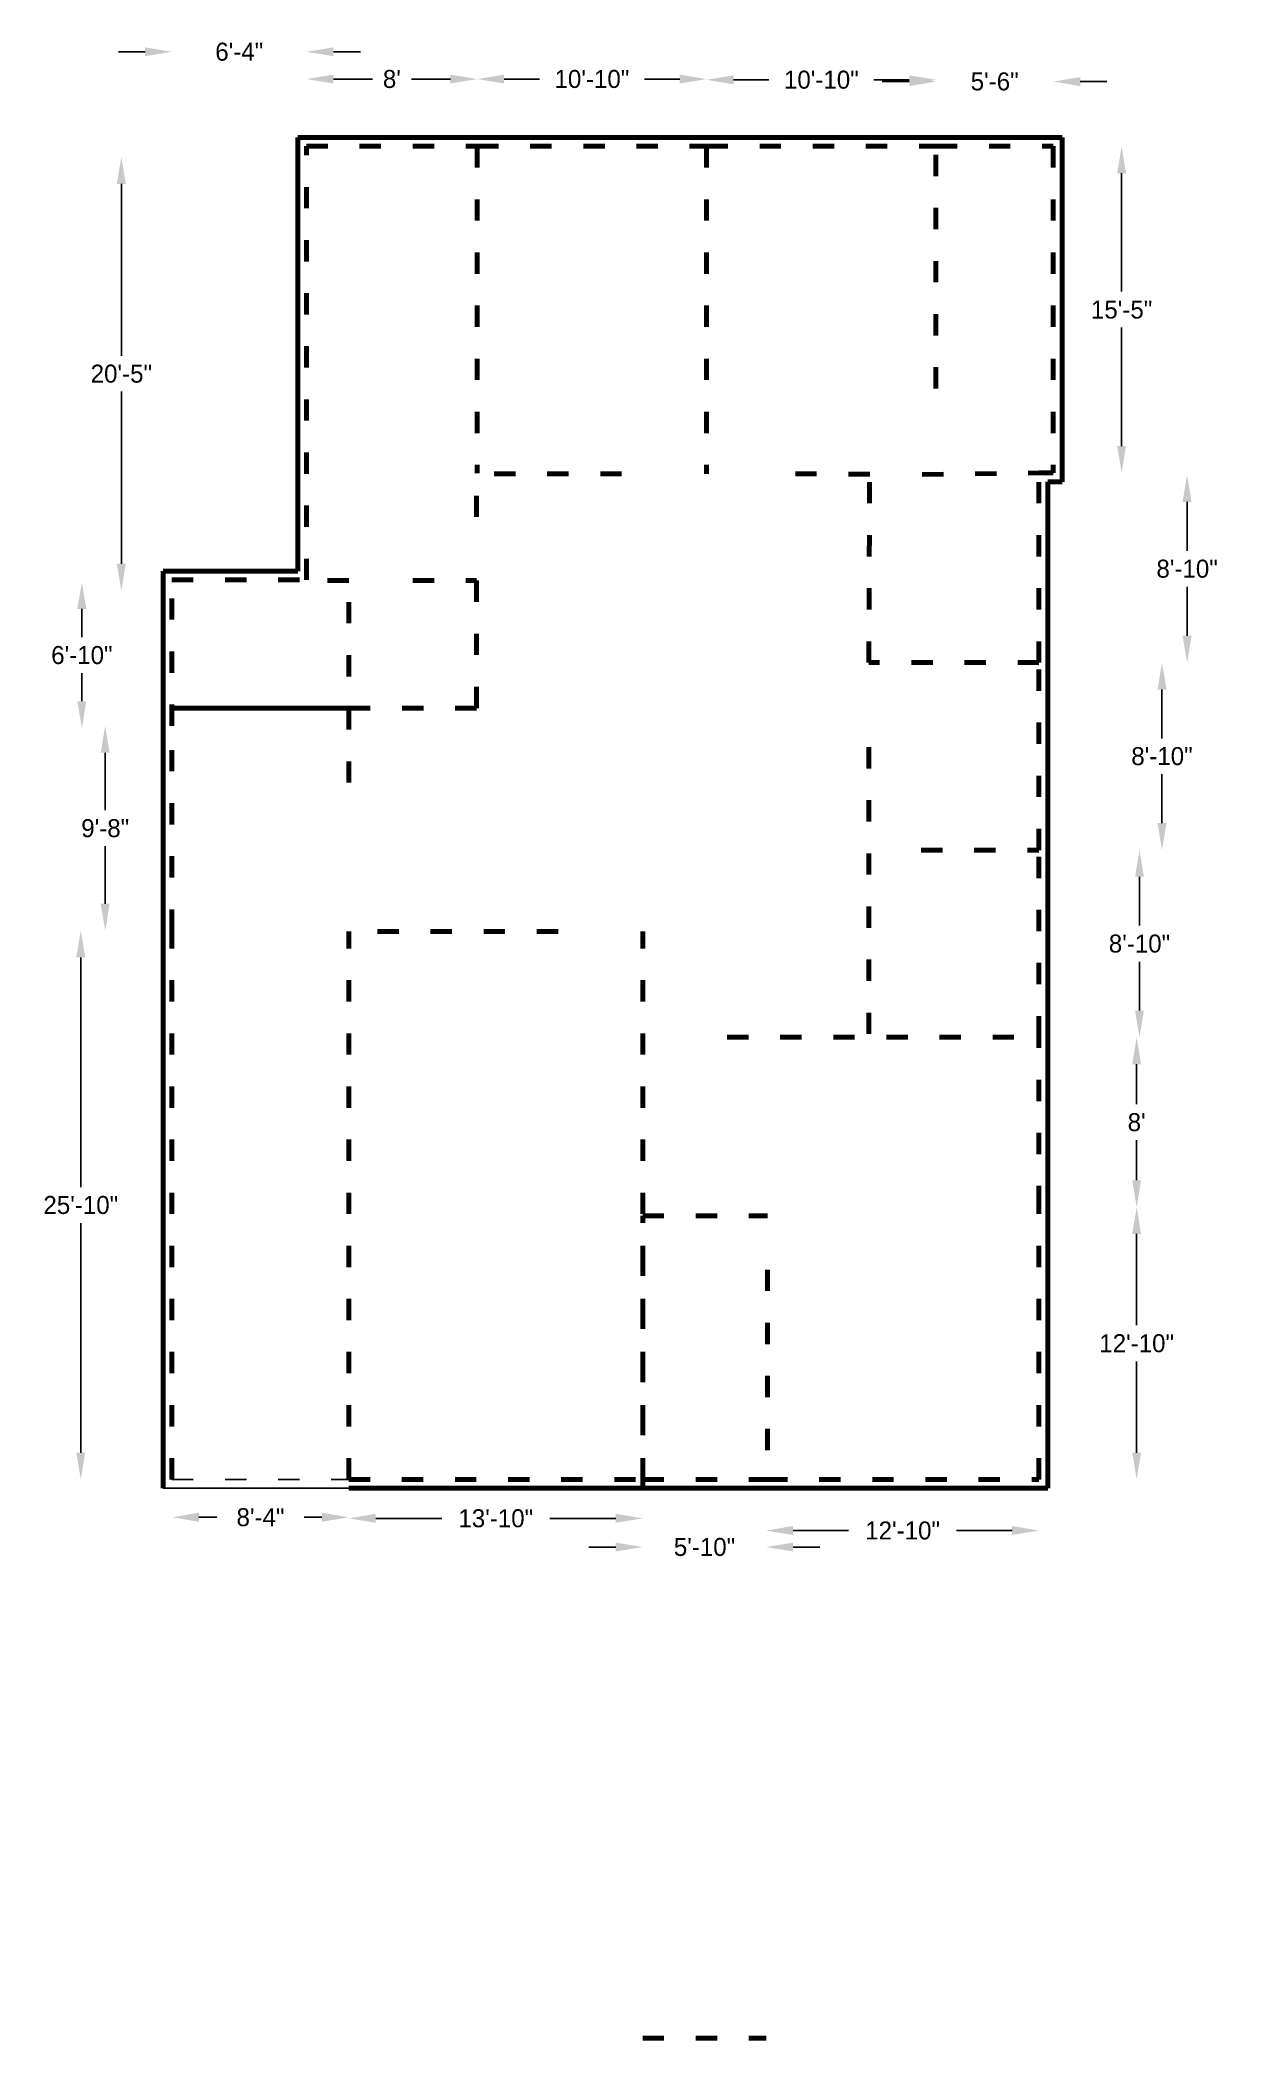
# Model space of a CAD drawing. Header units: inches. Extents: x -158 to 509, y -294 to 835.
import ezdxf

# ---------------------------------------------------------------- set-up
doc = ezdxf.new("R2010")
doc.units = ezdxf.units.IN
doc.header["$MEASUREMENT"] = 0
doc.linetypes.add('ACAD_ISO03W100', pattern=[30, 12, -18])
doc.dimstyles.get("Standard").update_dxf_attribs({"dimtxt": 10.18, "dimasz": 15.18, "dimexe": 0.18, "dimexo": 0.0625, "dimgap": 5.09, "dimtad": 0, "dimtih": 1, "dimtoh": 1, "dimdec": 0, "dimzin": 0, "dimdsep": 46, "dimlunit": 3, "dimtxsty": 'Standard', "dimcen": 0.09, "dimse1": 1, "dimse2": 1, "dimadec": 0, "dimazin": 0, "dimtfac": 1, "dimtdec": 0, "dimtofl": 0, "dimtmove": 0, "dimatfit": 3, "dimfxl": 1, "dimtolj": 1, "dimtzin": 0, "dimarcsym": 0})

# ---------------------------------------------------------------- blocks, each defined once
blk = doc.blocks.new('*D4')
at = {"color": 0, "lineweight": -2}
for p, q in [((7.4, 812.7), (29.4, 812.7)), ((73.5, 812.7), (51.4, 812.7))]:
    blk.add_line(p, q, dxfattribs=at)
at = {"color": 0, "linetype": 'ACAD_ISO03W100', "lineweight": 100}
for points in [[(7.4, 815.2), (7.4, 810.2), (-7.8, 812.7)], [(73.5, 815.2), (73.5, 810.2), (88.6, 812.7)]]:
    blk.add_solid(points, dxfattribs=at)
at = {"layer": 'Defpoints', "color": 0, "linetype": 'ACAD_ISO03W100', "lineweight": 100}
for p in [(88.6, 812.7), (-7.8, 774.7), (88.6, 774.7)]:
    blk.add_point(p, dxfattribs=at)
at = {"color": 0, "linetype": 'ACAD_ISO03W100', "lineweight": 100, "insert": (40.4, 812.7), "char_height": 10.18, "attachment_point": 5}
blk.add_mtext("\\A1;8'", dxfattribs=at)
blk = doc.blocks.new('*D5')
at = {"color": 0, "lineweight": -2}
for p, q in [((103.8, 812.7), (123.7, 812.7)), ((203, 812.7), (183.1, 812.7))]:
    blk.add_line(p, q, dxfattribs=at)
at = {"color": 0, "linetype": 'ACAD_ISO03W100', "lineweight": 100}
for points in [[(103.8, 815.2), (103.8, 810.2), (88.6, 812.7)], [(203, 815.2), (203, 810.2), (218.2, 812.7)]]:
    blk.add_solid(points, dxfattribs=at)
at = {"layer": 'Defpoints', "color": 0, "linetype": 'ACAD_ISO03W100', "lineweight": 100}
for p in [(218.2, 812.7), (88.6, 774.7), (218.2, 774.7)]:
    blk.add_point(p, dxfattribs=at)
at = {"color": 0, "linetype": 'ACAD_ISO03W100', "lineweight": 100, "insert": (153.4, 812.7), "char_height": 10.18, "attachment_point": 5}
blk.add_mtext('\\A1;10\'-10"', dxfattribs=at)
blk = doc.blocks.new('*D6')
at = {"color": 0, "lineweight": -2}
for p, q in [((233.4, 812.3), (253.3, 812.3)), ((332.6, 812.3), (312.6, 812.3))]:
    blk.add_line(p, q, dxfattribs=at)
at = {"color": 0, "linetype": 'ACAD_ISO03W100', "lineweight": 100}
for points in [[(233.4, 814.8), (233.4, 809.7), (218.2, 812.3)], [(332.6, 814.8), (332.6, 809.7), (347.7, 812.3)]]:
    blk.add_solid(points, dxfattribs=at)
at = {"layer": 'Defpoints', "color": 0, "linetype": 'ACAD_ISO03W100', "lineweight": 100}
for p in [(347.7, 812.3), (218.2, 774.7), (347.7, 774.7)]:
    blk.add_point(p, dxfattribs=at)
at = {"color": 0, "linetype": 'ACAD_ISO03W100', "lineweight": 100, "insert": (283, 812.3), "char_height": 10.18, "attachment_point": 5}
blk.add_mtext('\\A1;10\'-10"', dxfattribs=at)
blk = doc.blocks.new('*D7')
at = {"color": 0, "lineweight": -2}
for p, q in [((332.6, 811.3), (317.4, 811.3)), ((429.2, 811.3), (444.3, 811.3))]:
    blk.add_line(p, q, dxfattribs=at)
at = {"color": 0, "linetype": 'ACAD_ISO03W100', "lineweight": 100}
for points in [[(332.6, 813.8), (332.6, 808.7), (347.7, 811.3)], [(429.2, 813.8), (429.2, 808.7), (414, 811.3)]]:
    blk.add_solid(points, dxfattribs=at)
at = {"layer": 'Defpoints', "color": 0, "linetype": 'ACAD_ISO03W100', "lineweight": 100}
for p in [(414, 811.3), (347.7, 774.7), (414, 774.7)]:
    blk.add_point(p, dxfattribs=at)
at = {"color": 0, "linetype": 'ACAD_ISO03W100', "lineweight": 100, "insert": (380.9, 811.3), "char_height": 10.18, "attachment_point": 5}
blk.add_mtext('\\A1;5\'-6"', dxfattribs=at)
blk = doc.blocks.new('*D8')
at = {"color": 0, "lineweight": -2}
for p, q in [((452.6, 759.5), (452.6, 692.6)), ((452.6, 605.3), (452.6, 672.3))]:
    blk.add_line(p, q, dxfattribs=at)
at = {"color": 0, "linetype": 'ACAD_ISO03W100', "lineweight": 100}
for points in [[(450.1, 759.5), (455.1, 759.5), (452.6, 774.7)], [(450.1, 605.3), (455.1, 605.3), (452.6, 590.2)]]:
    blk.add_solid(points, dxfattribs=at)
at = {"layer": 'Defpoints', "color": 0, "linetype": 'ACAD_ISO03W100', "lineweight": 100}
for p in [(414, 774.7), (414, 590.2), (452.6, 590.2)]:
    blk.add_point(p, dxfattribs=at)
at = {"color": 0, "linetype": 'ACAD_ISO03W100', "lineweight": 100, "insert": (452.6, 682.4), "char_height": 10.18, "attachment_point": 5}
blk.add_mtext('\\A1;15\'-5"', dxfattribs=at)
blk = doc.blocks.new('*D9')
at = {"color": 0, "lineweight": -2}
for p, q in [((461.1, 160.2), (461.1, 108.6)), ((461.1, 36.6), (461.1, 88.2))]:
    blk.add_line(p, q, dxfattribs=at)
at = {"color": 0, "linetype": 'ACAD_ISO03W100', "lineweight": 100}
for points in [[(458.6, 160.2), (463.6, 160.2), (461.1, 175.3)], [(458.6, 36.6), (463.6, 36.6), (461.1, 21.5)]]:
    blk.add_solid(points, dxfattribs=at)
at = {"layer": 'Defpoints', "color": 0, "linetype": 'ACAD_ISO03W100', "lineweight": 100}
for p in [(405.9, 175.3), (461.1, 175.3), (405.9, 21.5)]:
    blk.add_point(p, dxfattribs=at)
at = {"color": 0, "linetype": 'ACAD_ISO03W100', "lineweight": 100, "insert": (461.1, 98.4), "char_height": 10.18, "attachment_point": 5}
blk.add_mtext('\\A1;12\'-10"', dxfattribs=at)
blk = doc.blocks.new('*D10')
at = {"color": 0, "lineweight": -2}
for p, q in [((461.1, 256.1), (461.1, 233.5)), ((461.1, 190.5), (461.1, 213.1))]:
    blk.add_line(p, q, dxfattribs=at)
at = {"color": 0, "linetype": 'ACAD_ISO03W100', "lineweight": 100}
for points in [[(458.6, 256.1), (463.6, 256.1), (461.1, 271.3)], [(458.6, 190.5), (463.6, 190.5), (461.1, 175.3)]]:
    blk.add_solid(points, dxfattribs=at)
at = {"layer": 'Defpoints', "color": 0, "linetype": 'ACAD_ISO03W100', "lineweight": 100}
for p in [(405.9, 271.3), (461.1, 271.3), (405.9, 175.3)]:
    blk.add_point(p, dxfattribs=at)
at = {"color": 0, "linetype": 'ACAD_ISO03W100', "lineweight": 100, "insert": (461.1, 223.3), "char_height": 10.18, "attachment_point": 5}
blk.add_mtext("\\A1;8'", dxfattribs=at)
blk = doc.blocks.new('*D11')
at = {"color": 0, "lineweight": -2}
for p, q in [((462.7, 362), (462.7, 334.4)), ((462.7, 286.4), (462.7, 314))]:
    blk.add_line(p, q, dxfattribs=at)
at = {"color": 0, "linetype": 'ACAD_ISO03W100', "lineweight": 100}
for points in [[(460.2, 362), (465.2, 362), (462.7, 377.1)], [(460.2, 286.4), (465.2, 286.4), (462.7, 271.3)]]:
    blk.add_solid(points, dxfattribs=at)
at = {"layer": 'Defpoints', "color": 0, "linetype": 'ACAD_ISO03W100', "lineweight": 100}
for p in [(405.9, 377.1), (462.7, 377.1), (405.9, 271.3)]:
    blk.add_point(p, dxfattribs=at)
at = {"color": 0, "linetype": 'ACAD_ISO03W100', "lineweight": 100, "insert": (462.7, 324.2), "char_height": 10.18, "attachment_point": 5}
blk.add_mtext('\\A1;8\'-10"', dxfattribs=at)
blk = doc.blocks.new('*D12')
at = {"color": 0, "lineweight": -2}
for p, q in [((475.4, 467.8), (475.4, 440.2)), ((475.4, 392.3), (475.4, 419.9))]:
    blk.add_line(p, q, dxfattribs=at)
at = {"color": 0, "linetype": 'ACAD_ISO03W100', "lineweight": 100}
for points in [[(472.9, 467.8), (478, 467.8), (475.4, 483)], [(472.9, 392.3), (478, 392.3), (475.4, 377.1)]]:
    blk.add_solid(points, dxfattribs=at)
at = {"layer": 'Defpoints', "color": 0, "linetype": 'ACAD_ISO03W100', "lineweight": 100}
for p in [(405.9, 483), (475.4, 483), (405.9, 377.1)]:
    blk.add_point(p, dxfattribs=at)
at = {"color": 0, "linetype": 'ACAD_ISO03W100', "lineweight": 100, "insert": (475.4, 430.1), "char_height": 10.18, "attachment_point": 5}
blk.add_mtext('\\A1;8\'-10"', dxfattribs=at)
blk = doc.blocks.new('*D14')
at = {"color": 0, "lineweight": -2}
for p, q in [((489.6, 573.8), (489.6, 546.2)), ((489.6, 498.2), (489.6, 525.8))]:
    blk.add_line(p, q, dxfattribs=at)
at = {"color": 0, "linetype": 'ACAD_ISO03W100', "lineweight": 100}
for points in [[(487, 573.8), (492.1, 573.8), (489.6, 589)], [(487, 498.2), (492.1, 498.2), (489.6, 483)]]:
    blk.add_solid(points, dxfattribs=at)
at = {"layer": 'Defpoints', "color": 0, "linetype": 'ACAD_ISO03W100', "lineweight": 100}
for p in [(405.9, 589), (405.9, 483), (489.6, 483)]:
    blk.add_point(p, dxfattribs=at)
at = {"color": 0, "linetype": 'ACAD_ISO03W100', "lineweight": 100, "insert": (489.6, 536), "char_height": 10.18, "attachment_point": 5}
blk.add_mtext('\\A1;8\'-10"', dxfattribs=at)
blk = doc.blocks.new('*D15')
at = {"color": 0, "lineweight": -2}
for p, q in [((267, -7.4), (298.3, -7.4)), ((390.7, -7.4), (359.4, -7.4))]:
    blk.add_line(p, q, dxfattribs=at)
at = {"color": 0, "linetype": 'ACAD_ISO03W100', "lineweight": 100}
for points in [[(267, -4.8), (267, -9.9), (251.8, -7.4)], [(390.7, -4.8), (390.7, -9.9), (405.9, -7.4)]]:
    blk.add_solid(points, dxfattribs=at)
at = {"layer": 'Defpoints', "color": 0, "linetype": 'ACAD_ISO03W100', "lineweight": 100}
for p in [(251.8, 21.5), (405.9, 21.5), (251.8, -7.4)]:
    blk.add_point(p, dxfattribs=at)
at = {"color": 0, "linetype": 'ACAD_ISO03W100', "lineweight": 100, "insert": (328.9, -7.4), "char_height": 10.18, "attachment_point": 5}
blk.add_mtext('\\A1;12\'-10"', dxfattribs=at)
blk = doc.blocks.new('*D16')
at = {"color": 0, "lineweight": -2}
for p, q in [((166.9, -16.7), (151.7, -16.7)), ((267, -16.7), (282.2, -16.7))]:
    blk.add_line(p, q, dxfattribs=at)
at = {"color": 0, "linetype": 'ACAD_ISO03W100', "lineweight": 100}
for points in [[(166.9, -14.2), (166.9, -19.2), (182.1, -16.7)], [(267, -14.2), (267, -19.2), (251.8, -16.7)]]:
    blk.add_solid(points, dxfattribs=at)
at = {"layer": 'Defpoints', "color": 0, "linetype": 'ACAD_ISO03W100', "lineweight": 100}
for p in [(182.1, 21.5), (251.8, 21.5), (182.1, -16.7)]:
    blk.add_point(p, dxfattribs=at)
at = {"color": 0, "linetype": 'ACAD_ISO03W100', "lineweight": 100, "insert": (217, -16.7), "char_height": 10.18, "attachment_point": 5}
blk.add_mtext('\\A1;5\'-10"', dxfattribs=at)
blk = doc.blocks.new('*D17')
at = {"color": 0, "lineweight": -2}
for p, q in [((31.3, -0.5), (68.6, -0.5)), ((166.9, -0.5), (129.6, -0.5))]:
    blk.add_line(p, q, dxfattribs=at)
at = {"color": 0, "linetype": 'ACAD_ISO03W100', "lineweight": 100}
for points in [[(31.3, 2.1), (31.3, -3), (16.1, -0.5)], [(166.9, 2.1), (166.9, -3), (182.1, -0.5)]]:
    blk.add_solid(points, dxfattribs=at)
at = {"layer": 'Defpoints', "color": 0, "linetype": 'ACAD_ISO03W100', "lineweight": 100}
for p in [(16.1, 21.5), (182.1, 21.5), (16.1, -0.5)]:
    blk.add_point(p, dxfattribs=at)
at = {"color": 0, "linetype": 'ACAD_ISO03W100', "lineweight": 100, "insert": (99.1, -0.5), "char_height": 10.18, "attachment_point": 5}
blk.add_mtext('\\A1;13\'-10"', dxfattribs=at)
blk = doc.blocks.new('*D18')
at = {"color": 0, "lineweight": -2}
for p, q in [((-68.6, 0.1), (-58.4, 0.1)), ((0.9, 0.1), (-9.2, 0.1))]:
    blk.add_line(p, q, dxfattribs=at)
at = {"color": 0, "linetype": 'ACAD_ISO03W100', "lineweight": 100}
for points in [[(-68.6, 2.7), (-68.6, -2.4), (-83.8, 0.1)], [(0.9, 2.7), (0.9, -2.4), (16.1, 0.1)]]:
    blk.add_solid(points, dxfattribs=at)
at = {"layer": 'Defpoints', "color": 0, "linetype": 'ACAD_ISO03W100', "lineweight": 100}
for p in [(-83.8, 21.5), (16.1, 21.5), (16.1, 0.1)]:
    blk.add_point(p, dxfattribs=at)
at = {"color": 0, "linetype": 'ACAD_ISO03W100', "lineweight": 100, "insert": (-33.8, 0.1), "char_height": 10.18, "attachment_point": 5}
blk.add_mtext('\\A1;8\'-4"', dxfattribs=at)
blk = doc.blocks.new('*D20')
at = {"color": 0, "lineweight": -2}
for p, q in [((-135.3, 316.4), (-135.3, 186.7)), ((-135.3, 36.6), (-135.3, 166.3))]:
    blk.add_line(p, q, dxfattribs=at)
at = {"color": 0, "linetype": 'ACAD_ISO03W100', "lineweight": 100}
for points in [[(-137.9, 316.4), (-132.8, 316.4), (-135.3, 331.6)], [(-137.9, 36.6), (-132.8, 36.6), (-135.3, 21.5)]]:
    blk.add_solid(points, dxfattribs=at)
at = {"layer": 'Defpoints', "color": 0, "linetype": 'ACAD_ISO03W100', "lineweight": 100}
for p in [(-135.3, 331.6), (-83.8, 331.6), (-83.8, 21.5)]:
    blk.add_point(p, dxfattribs=at)
at = {"color": 0, "linetype": 'ACAD_ISO03W100', "lineweight": 100, "insert": (-135.3, 176.5), "char_height": 10.18, "attachment_point": 5}
blk.add_mtext('\\A1;25\'-10"', dxfattribs=at)
blk = doc.blocks.new('*D21')
at = {"color": 0, "lineweight": -2}
for p, q in [((-121.5, 432.1), (-121.5, 399.6)), ((-121.5, 346.8), (-121.5, 379.3))]:
    blk.add_line(p, q, dxfattribs=at)
at = {"color": 0, "linetype": 'ACAD_ISO03W100', "lineweight": 100}
for points in [[(-124.1, 432.1), (-119, 432.1), (-121.5, 447.3)], [(-124.1, 346.8), (-119, 346.8), (-121.5, 331.6)]]:
    blk.add_solid(points, dxfattribs=at)
at = {"layer": 'Defpoints', "color": 0, "linetype": 'ACAD_ISO03W100', "lineweight": 100}
for p in [(-121.5, 447.3), (-83.8, 447.3), (-83.8, 331.6)]:
    blk.add_point(p, dxfattribs=at)
at = {"color": 0, "linetype": 'ACAD_ISO03W100', "lineweight": 100, "insert": (-121.5, 389.4), "char_height": 10.18, "attachment_point": 5}
blk.add_mtext('\\A1;9\'-8"', dxfattribs=at)
blk = doc.blocks.new('*D22')
at = {"color": 0, "lineweight": -2}
for p, q in [((-134.7, 513.3), (-134.7, 497.4)), ((-134.7, 461.2), (-134.7, 477))]:
    blk.add_line(p, q, dxfattribs=at)
at = {"color": 0, "linetype": 'ACAD_ISO03W100', "lineweight": 100}
for points in [[(-137.3, 513.3), (-132.2, 513.3), (-134.7, 528.4)], [(-137.3, 461.2), (-132.2, 461.2), (-134.7, 446)]]:
    blk.add_solid(points, dxfattribs=at)
at = {"layer": 'Defpoints', "color": 0, "linetype": 'ACAD_ISO03W100', "lineweight": 100}
for p in [(-134.7, 528.4), (-43, 528.4), (-43, 446)]:
    blk.add_point(p, dxfattribs=at)
at = {"color": 0, "linetype": 'ACAD_ISO03W100', "lineweight": 100, "insert": (-134.7, 487.2), "char_height": 10.18, "attachment_point": 5}
blk.add_mtext('\\A1;6\'-10"', dxfattribs=at)
blk = doc.blocks.new('*D23')
at = {"color": 0, "lineweight": -2}
for p, q in [((-99, 828.1), (-114.1, 828.1)), ((7.4, 828.1), (22.6, 828.1))]:
    blk.add_line(p, q, dxfattribs=at)
at = {"color": 0, "linetype": 'ACAD_ISO03W100', "lineweight": 100}
for points in [[(-99, 830.6), (-99, 825.6), (-83.8, 828.1)], [(7.4, 830.6), (7.4, 825.6), (-7.8, 828.1)]]:
    blk.add_solid(points, dxfattribs=at)
at = {"layer": 'Defpoints', "color": 0, "linetype": 'ACAD_ISO03W100', "lineweight": 100}
for p in [(-7.8, 828.1), (-83.8, 528.7), (-7.8, 528.7)]:
    blk.add_point(p, dxfattribs=at)
at = {"color": 0, "linetype": 'ACAD_ISO03W100', "lineweight": 100, "insert": (-45.8, 828.1), "char_height": 10.18, "attachment_point": 5}
blk.add_mtext('\\A1;6\'-4"', dxfattribs=at)
blk = doc.blocks.new('*D24')
at = {"color": 0, "lineweight": -2}
for p, q in [((-112.4, 753.5), (-112.4, 656.4)), ((-112.4, 538.9), (-112.4, 636.1))]:
    blk.add_line(p, q, dxfattribs=at)
at = {"color": 0, "linetype": 'ACAD_ISO03W100', "lineweight": 100}
for points in [[(-115, 753.5), (-109.9, 753.5), (-112.4, 768.7)], [(-115, 538.9), (-109.9, 538.9), (-112.4, 523.7)]]:
    blk.add_solid(points, dxfattribs=at)
at = {"layer": 'Defpoints', "color": 0, "linetype": 'ACAD_ISO03W100', "lineweight": 100}
for p in [(-80.9, 768.7), (-112.4, 523.7), (-80.9, 523.7)]:
    blk.add_point(p, dxfattribs=at)
at = {"color": 0, "linetype": 'ACAD_ISO03W100', "lineweight": 100, "insert": (-112.4, 646.2), "char_height": 10.18, "attachment_point": 5}
blk.add_mtext('\\A1;20\'-5"', dxfattribs=at)

msp = doc.modelspace()

# ---------------------------------------------------------------- linework, layer by layer
at = {"linetype": 'Continuous', "lineweight": 100}
for p, q in [((-12.8, 779.7), (88.6, 779.7)), ((-12.8, 534.7), (-12.8, 779.7)), ((88.6, 779.7), (218.2, 779.7)), ((218.2, 779.7), (347.7, 779.7)), ((347.7, 779.7), (419, 779.7)), ((419, 779.7), (419, 585.2)), ((410.9, 483), (410.9, 585.2)), ((410.9, 585.2), (419, 585.2)), ((-88.8, 534.7), (-12.8, 534.7)), ((-88.8, 447.3), (-88.8, 534.7)), ((16.1, 457.3), (-83.8, 457.3)), ((-88.8, 331.6), (-88.8, 447.3)), ((410.9, 271.3), (410.9, 377.1)), ((-88.8, 16.5), (-88.8, 331.6)), ((410.9, 175.3), (410.9, 271.3)), ((410.9, 16.5), (410.9, 175.3)), ((16.1, 16.5), (182.1, 16.5)), ((182.1, 16.5), (251.8, 16.5)), ((251.8, 16.5), (410.9, 16.5))]:
    msp.add_line(p, q, dxfattribs=at)
at = {"linetype": 'ACAD_ISO03W100', "lineweight": 100}
for p, q in [((-7.8, 529.7), (-7.8, 774.7)), ((-7.8, 774.7), (88.6, 774.7)), ((88.6, 774.7), (218.2, 774.7)), ((88.6, 774.7), (88.6, 590)), ((218.2, 774.7), (347.7, 774.7)), ((218.2, 774.7), (218.2, 589.7)), ((347.7, 774.7), (414, 774.7)), ((347.7, 637.9), (347.7, 774.7)), ((414, 774.7), (414, 590.2)), ((88.2, 565.3), (88.2, 589.7)), ((170.2, 589.7), (88.6, 589.7)), ((310.3, 589.5), (266.2, 589.7)), ((309.8, 483), (310.3, 589.5)), ((339.9, 589.3), (405.9, 590.2)), ((405.9, 483), (405.9, 590.2)), ((405.9, 590.2), (414, 590.2)), ((-83.8, 447.3), (-83.8, 529.7)), ((-83.8, 529.7), (-7.8, 529.7)), ((16.1, 529.3), (-7.8, 529.3)), ((16.1, 415.2), (16.1, 529.3)), ((52.2, 529.3), (88.2, 529.3)), ((88.2, 529.3), (88.2, 457.3)), ((405.9, 483), (309.8, 483)), ((405.9, 377.1), (405.9, 483)), ((88.2, 457.3), (16.1, 457.3)), ((-83.8, 331.6), (-83.8, 447.3)), ((309.8, 435.2), (309.8, 271.3)), ((339.4, 377.1), (405.9, 377.1)), ((405.9, 271.3), (405.9, 377.1)), ((-83.8, 21.5), (-83.8, 331.6)), ((16.1, 21.5), (16.1, 331.1)), ((134.3, 331.1), (16.1, 331.1)), ((182.1, 21.5), (182.1, 331.1)), ((229.8, 271.3), (410.9, 271.3)), ((405.9, 175.3), (405.9, 271.3)), ((182.1, 16.5), (182.1, 170.5)), ((182.1, 170.5), (252.5, 170.5)), ((252.5, 170.5), (252.5, 170.5)), ((405.9, 21.5), (405.9, 175.3)), ((252.5, 140), (252.5, 21.5)), ((16.1, 21.5), (182.1, 21.5)), ((182.1, 21.5), (251.8, 21.5)), ((251.8, 21.5), (405.9, 21.5)), ((182.1, -294.1), (251.8, -294.1)), ((182.1, -294.1), (251.8, -294.1)), ((182.1, -294.1), (251.8, -294.1)), ((182.1, -294.1), (251.8, -294.1))]:
    msp.add_line(p, q, dxfattribs=at)
at = {"lineweight": 100}
msp.add_line((410.9, 377.1), (410.9, 483), dxfattribs=at)
at = {"linetype": 'Continuous'}
msp.add_line((-88.8, 16.5), (16.1, 16.5), dxfattribs=at)
at = {"linetype": 'ACAD_ISO03W100'}
msp.add_line((-83.8, 21.5), (16.1, 21.5), dxfattribs=at)

# ---------------------------------------------------------------- dimensions: what is measured, and where the dimension line sits
at = {"linetype": 'ACAD_ISO03W100', "lineweight": 100}
for base, p1, p2, picture, middle in [((-7.8, 828.1), (-83.8, 528.7), (-7.8, 528.7), '*D23', (-45.8, 828.1)), ((88.6, 812.7), (-7.8, 774.7), (88.6, 774.7), '*D4', (40.4, 812.7)), ((218.2, 812.7), (88.6, 774.7), (218.2, 774.7), '*D5', (153.4, 812.7)), ((347.731, 812.2765), (218.1806, 774.728), (347.731, 774.728), '*D6', (282.9558, 812.2765)), ((414, 811.3), (347.7, 774.7), (414, 774.7), '*D7', (380.9, 811.3)), ((16.1, 0.1), (-83.8, 21.5), (16.1, 21.5), '*D18', (-33.8, 0.1)), ((16.1, -0.5), (182.1, 21.5), (16.1, 21.5), '*D17', (99.1, -0.5)), ((182.1, -16.7), (251.8, 21.5), (182.1, 21.5), '*D16', (217, -16.7)), ((251.8, -7.4), (405.9, 21.5), (251.8, 21.5), '*D15', (328.9, -7.4))]:
    dim = msp.add_linear_dim(base=base, p1=p1, p2=p2, dimstyle='Standard', dxfattribs=at)
    dim.commit()
    dim.dimension.update_dxf_attribs({"geometry": picture, "text_midpoint": middle})
for base, p1, p2, picture, middle in [((-112.4, 523.7), (-80.9, 768.7), (-80.9, 523.7), '*D24', (-112.4, 646.2)), ((452.6158, 590.1514), (413.9783, 774.728), (413.9783, 590.1514), '*D8', (452.6158, 682.4397)), ((489.6, 483), (405.9, 589), (405.9, 483), '*D14', (489.6, 536)), ((475.4, 483), (405.9, 377.1), (405.9, 483), '*D12', (475.4, 430.1)), ((-121.5, 447.3), (-83.8, 331.6), (-83.8, 447.3), '*D21', (-121.5, 389.4)), ((462.7, 377.1), (405.9, 271.3), (405.9, 377.1), '*D11', (462.7, 324.2)), ((-135.3, 331.6), (-83.8, 21.5), (-83.8, 331.6), '*D20', (-135.3, 176.5)), ((461.1, 271.3), (405.9, 175.3), (405.9, 271.3), '*D10', (461.1, 223.3)), ((461.1, 175.3), (405.9, 21.5), (405.9, 175.3), '*D9', (461.1, 98.4))]:
    dim = msp.add_linear_dim(base=base, p1=p1, p2=p2, angle=90, dimstyle='Standard', dxfattribs=at)
    dim.commit()
    dim.dimension.update_dxf_attribs({"geometry": picture, "text_midpoint": middle})
dim = msp.add_linear_dim(base=(-134.7, 528.4), p1=(-43, 446), p2=(-43, 528.4), angle=90, dimstyle='Standard', dxfattribs=at)
dim.commit()
dim.dimension.update_dxf_attribs({"geometry": '*D22', "text_midpoint": (-134.7, 487.2), "dimtype": 160})

doc.saveas('drawing.dxf')
